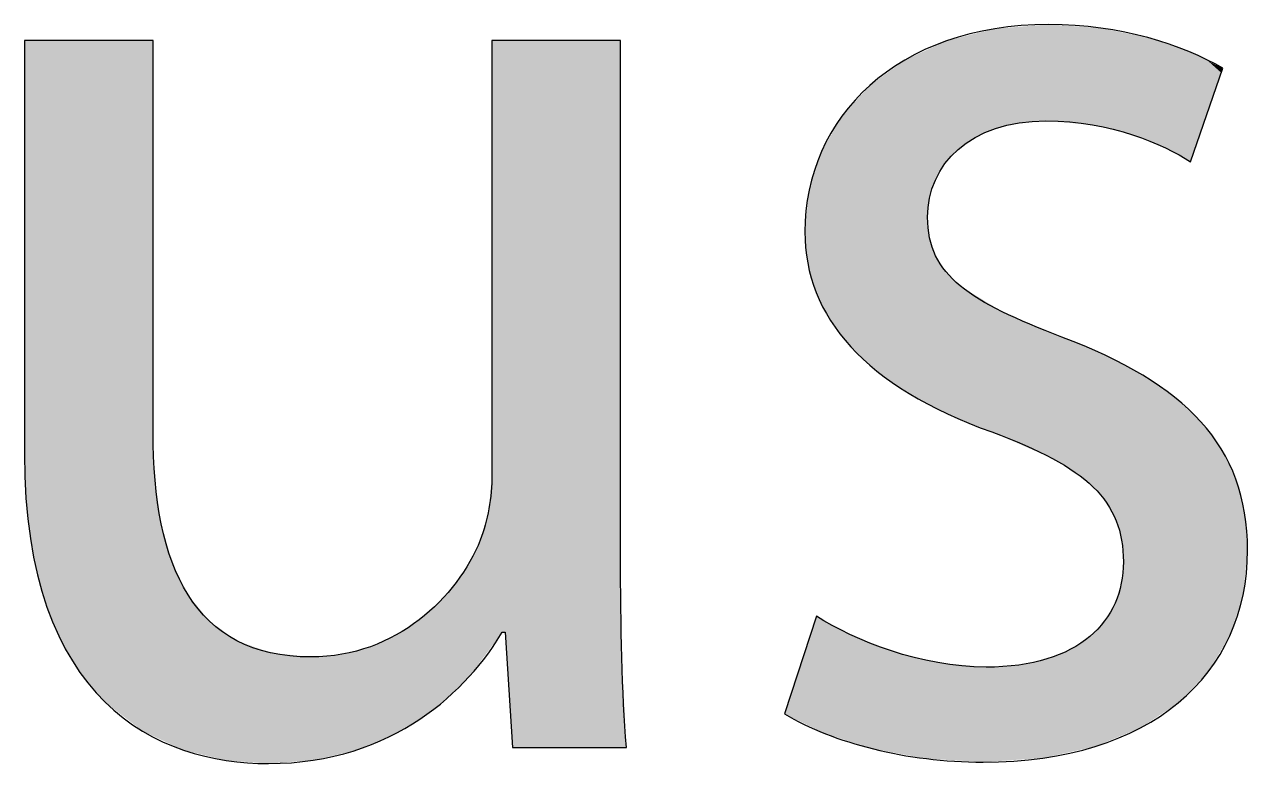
# Model space of a CAD drawing. Extents: x -102 to 434, y -1398 to -13.
# Drawn here: x -63.97 to -54.76, y -172.08 to -166.51 of the extents above; entities that cross this region are included whole.
import ezdxf

# ---------------------------------------------------------------- set-up
doc = ezdxf.new("R2010")
doc.units = 0
doc.layers.add('LAYER_1', color=7, linetype='CONTINUOUS')

# ---------------------------------------------------------------- blocks, each defined once
blk = doc.blocks.new('*U28')
at = {"layer": 'LAYER_1', "color": 250}
for points in [[(-63.9672, -169.7462), (-63.9672, -166.6341), (-63.9557, -170.0805)], [(-63.9557, -170.0805), (-63.9557, -166.6341), (-63.9225, -170.3832)], [(-63.9225, -170.3832), (-63.9225, -166.6341), (-63.8693, -170.6557)], [(-63.8693, -170.6557), (-63.8693, -166.6341), (-63.7977, -170.8993)], [(-63.7977, -170.8993), (-63.7977, -166.6341), (-63.7095, -171.1154)], [(-63.7095, -171.1154), (-63.7095, -166.6341), (-63.6064, -171.3055)], [(-63.6064, -171.3055), (-63.6064, -166.6341), (-63.4901, -171.471)], [(-63.4901, -171.471), (-63.4901, -166.6341), (-63.3623, -171.6131)], [(-63.3623, -171.6131), (-63.3623, -166.6341), (-63.079, -171.833)], [(-63.079, -171.833), (-63.079, -166.6341), (-62.9994, -171.8699)], [(-60.3489, -171.0879), (-60.3489, -166.6341), (-60.294, -171.9568)], [(-62.9994, -171.8699), (-62.9994, -169.5814), (-62.9845, -171.8768)], [(-62.9845, -171.8768), (-62.9845, -169.9446), (-62.9376, -171.8986)], [(-60.448, -171.1919), (-60.4713, -170.1601), (-60.448, -169.9002)], [(-60.4713, -171.2234), (-60.536, -170.3951), (-60.4713, -170.1601)], [(-62.9376, -171.8986), (-62.9376, -170.2728), (-62.8556, -171.9367)], [(-60.536, -171.3107), (-60.6147, -170.5561), (-60.536, -170.3951)], [(-62.8556, -171.9367), (-62.8556, -170.5618), (-62.7701, -171.9763)], [(-60.6196, -171.4235), (-60.7183, -170.7135), (-60.6196, -170.5635)], [(-60.6147, -171.4169), (-60.6196, -170.5635), (-60.6147, -170.5561)], [(-62.7701, -171.9763), (-62.7701, -170.7366), (-62.7355, -171.9847)], [(-60.7183, -171.52), (-60.7895, -170.7964), (-60.7183, -170.7135)], [(-62.7355, -171.9847), (-62.7355, -170.8076), (-62.5741, -172.0239)], [(-60.8459, -171.6327), (-60.9909, -170.9909), (-60.8459, -170.862)], [(-60.7895, -171.5896), (-60.8459, -170.862), (-60.7895, -170.7964)], [(-62.5741, -172.0239), (-62.5741, -171.0059), (-62.4495, -172.0542)], [(-60.9965, -171.7468), (-61.1693, -171.1097), (-60.9965, -170.9959)], [(-60.9909, -171.7437), (-60.9965, -170.9959), (-60.9909, -170.9909)], [(-62.4495, -172.0542), (-62.4495, -171.0948), (-62.3684, -172.0602)], [(-61.2248, -171.8776), (-61.3634, -171.1978), (-61.2248, -171.1349)], [(-61.1693, -171.8458), (-61.2248, -171.1349), (-61.1693, -171.1097)], [(-62.3684, -172.0602), (-62.3684, -171.1526), (-62.1306, -172.0777)], [(-61.4922, -171.9834), (-61.5778, -171.2548), (-61.4922, -171.232)], [(-61.3634, -171.9324), (-61.4922, -171.232), (-61.3634, -171.1978)], [(-61.7938, -172.0528), (-61.8117, -171.275), (-61.7938, -171.2734)], [(-61.5778, -172.0031), (-61.7938, -171.2734), (-61.5778, -171.2548)]]:
    blk.add_solid(points, dxfattribs=at)
at = {"layer": 'LAYER_1', "color": 250, "extrusion": (0, 0, -1)}
for points in [[(63.9557, -170.0805), (63.9672, -166.6341), (63.9557, -166.6341)], [(63.9225, -170.3832), (63.9557, -166.6341), (63.9225, -166.6341)], [(63.8693, -170.6557), (63.9225, -166.6341), (63.8693, -166.6341)], [(63.7977, -170.8993), (63.8693, -166.6341), (63.7977, -166.6341)], [(63.7095, -171.1154), (63.7977, -166.6341), (63.7095, -166.6341)], [(63.6064, -171.3055), (63.7095, -166.6341), (63.6064, -166.6341)], [(63.4901, -171.471), (63.6064, -166.6341), (63.4901, -166.6341)], [(63.3623, -171.6131), (63.4901, -166.6341), (63.3623, -166.6341)], [(63.079, -171.833), (63.3623, -166.6341), (63.079, -166.6341)], [(62.9994, -171.8699), (63.079, -166.6341), (62.9994, -166.6341)], [(60.448, -171.1919), (60.448, -166.6341), (60.371, -171.0879)], [(60.371, -171.0879), (60.448, -166.6341), (60.371, -166.6341)], [(60.371, -171.0879), (60.371, -166.6341), (60.3489, -171.0879)], [(60.3489, -171.0879), (60.371, -166.6341), (60.3489, -166.6341)], [(60.294, -171.9568), (60.3489, -166.6341), (60.294, -166.6341)], [(60.294, -171.9568), (60.294, -166.6341), (59.4803, -171.9568)], [(59.4803, -171.9568), (60.294, -166.6341), (59.4803, -166.6341)], [(62.9845, -171.8768), (62.9994, -169.5814), (62.9845, -169.9446)], [(62.9376, -171.8986), (62.9845, -169.9446), (62.9376, -170.2728)], [(60.4713, -171.2234), (60.4713, -170.1601), (60.448, -171.1919)], [(62.8556, -171.9367), (62.9376, -170.2728), (62.8556, -170.5618)], [(60.536, -171.3107), (60.536, -170.3951), (60.4713, -171.2234)], [(62.7701, -171.9763), (62.8556, -170.5618), (62.7701, -170.7366)], [(60.6196, -171.4235), (60.6196, -170.5635), (60.6147, -171.4169)], [(60.6147, -171.4169), (60.6147, -170.5561), (60.536, -171.3107)], [(59.4803, -171.9568), (59.4803, -170.5052), (59.4706, -171.9568)], [(59.4706, -171.9568), (59.4803, -170.5052), (59.4706, -171.2805)], [(62.7355, -171.9847), (62.7701, -170.7366), (62.7355, -170.8076)], [(60.7183, -171.52), (60.7183, -170.7135), (60.6196, -171.4235)], [(62.5741, -172.0239), (62.7355, -170.8076), (62.5741, -171.0059)], [(60.8459, -171.6327), (60.8459, -170.862), (60.7895, -171.5896)], [(60.7895, -171.5896), (60.7895, -170.7964), (60.7183, -171.52)], [(62.4495, -172.0542), (62.5741, -171.0059), (62.4495, -171.0948)], [(60.9965, -171.7468), (60.9965, -170.9959), (60.9909, -171.7437)], [(60.9909, -171.7437), (60.9909, -170.9909), (60.8459, -171.6327)], [(62.3684, -172.0602), (62.4495, -171.0948), (62.3684, -171.1526)], [(61.2248, -171.8776), (61.2248, -171.1349), (61.1693, -171.8458)], [(61.1693, -171.8458), (61.1693, -171.1097), (60.9965, -171.7468)], [(62.1306, -172.0777), (62.3684, -171.1526), (62.1306, -171.2382)], [(61.4922, -171.9834), (61.4922, -171.232), (61.3634, -171.9324)], [(61.3634, -171.9324), (61.3634, -171.1978), (61.2248, -171.8776)], [(62.1306, -172.0777), (62.1306, -171.2382), (62.1153, -172.0766)], [(62.1153, -172.0766), (62.1306, -171.2382), (62.1153, -171.2437)], [(62.1153, -172.0766), (62.1153, -171.2437), (61.8117, -172.0541)], [(61.8117, -172.0541), (62.1153, -171.2437), (61.8117, -171.275)], [(61.8117, -172.0541), (61.8117, -171.275), (61.7938, -172.0528)], [(61.7938, -172.0528), (61.7938, -171.2734), (61.5778, -172.0031)], [(61.5778, -172.0031), (61.5778, -171.2548), (61.4922, -171.9834)], [(59.4706, -171.9568), (59.4706, -171.2805), (59.4362, -171.9568)]]:
    blk.add_solid(points, dxfattribs=at)
blk = doc.blocks.new('*U29')
at = {"layer": 'LAYER_1', "color": 250}
for points in [[(-56.483, -167.2543), (-56.608, -166.5405), (-56.483, -166.5308)], [(-56.481, -167.2538), (-56.483, -166.5308), (-56.481, -166.5306)], [(-56.3028, -167.2407), (-56.481, -166.5306), (-56.3028, -166.5166)], [(-56.2786, -167.2389), (-56.3028, -166.5166), (-56.2786, -166.5147)], [(-56.2711, -167.2395), (-56.2786, -166.5147), (-56.2711, -166.5141)], [(-56.2786, -167.2389), (-56.2786, -166.5147), (-56.2711, -167.2395)], [(-56.2565, -167.2408), (-56.2711, -166.5141), (-56.2565, -166.513)], [(-56.2711, -167.2395), (-56.2711, -166.5141), (-56.2565, -167.2408)], [(-56.2565, -167.2408), (-56.2565, -166.513), (-56.2292, -167.2431)], [(-56.2292, -167.2431), (-56.2292, -166.5149), (-56.1576, -167.2491)], [(-56.1576, -167.2491), (-56.1576, -166.5198), (-56.0931, -167.2546)], [(-56.0931, -167.2546), (-56.0931, -166.5242), (-56.0581, -167.2575)], [(-56.0581, -167.2575), (-56.0581, -166.5266), (-55.9487, -167.2668)], [(-55.9487, -167.2668), (-55.9487, -166.5342), (-55.9291, -167.2685)], [(-55.9291, -167.2685), (-55.9291, -166.5355), (-55.9225, -167.2701)], [(-55.9225, -167.2701), (-55.9225, -166.536), (-55.9069, -167.274)], [(-55.9069, -167.274), (-55.9069, -166.537), (-55.8665, -167.284)], [(-56.9384, -167.4533), (-57.0206, -166.635), (-56.9384, -166.6143)], [(-56.9233, -167.4427), (-56.9384, -166.6143), (-56.9233, -166.6104)], [(-56.8117, -167.3641), (-56.9233, -166.6104), (-56.8117, -166.5823)], [(-56.7514, -167.3375), (-56.8117, -166.5823), (-56.7514, -166.567)], [(-56.7295, -167.3278), (-56.7514, -166.567), (-56.7295, -166.5615)], [(-56.6854, -167.3083), (-56.7295, -166.5615), (-56.6854, -166.5504)], [(-56.6638, -167.2987), (-56.6854, -166.5504), (-56.6638, -166.5449)], [(-56.659, -167.2966), (-56.6638, -166.5449), (-56.659, -166.5445)], [(-56.608, -167.2844), (-56.659, -166.5445), (-56.608, -166.5405)], [(-55.8665, -167.284), (-55.8665, -166.5398), (-55.8372, -167.2913)], [(-55.8372, -167.2913), (-55.8372, -166.5458), (-55.8324, -167.2924)], [(-55.8324, -167.2924), (-55.8324, -166.5468), (-55.8203, -167.2954)], [(-55.8203, -167.2954), (-55.8203, -166.5492), (-55.7582, -167.3108)], [(-55.7582, -167.3108), (-55.7582, -166.5618), (-55.7498, -167.3129)], [(-55.7498, -167.3129), (-55.7498, -166.5636), (-55.7112, -167.3225)], [(-55.7112, -167.3225), (-55.7112, -166.5714), (-55.7089, -167.3231)], [(-55.7089, -167.3231), (-55.7089, -166.5719), (-55.6957, -167.3264)], [(-55.6957, -167.3264), (-55.6957, -166.5746), (-55.627, -167.3434)], [(-55.627, -167.3434), (-55.627, -166.5885), (-55.5659, -167.3679)], [(-55.5659, -167.3679), (-55.5659, -166.601), (-55.5497, -167.3744)], [(-55.5497, -167.3744), (-55.5497, -166.6042), (-55.5115, -167.3897)], [(-55.5115, -167.3897), (-55.5115, -166.612), (-55.3786, -167.4431)], [(-57.1784, -169.3612), (-57.3091, -166.7666), (-57.1784, -166.7065)], [(-57.1693, -169.366), (-57.1784, -166.7065), (-57.1693, -166.7023)], [(-57.1784, -169.3612), (-57.1784, -166.7065), (-57.1693, -169.366)], [(-57.1545, -167.8199), (-57.1693, -166.7023), (-57.1545, -166.6955)], [(-57.1542, -167.8192), (-57.1545, -166.6955), (-57.1542, -166.6954)], [(-57.1105, -167.6843), (-57.1542, -166.6954), (-57.1105, -166.6753)], [(-57.1086, -167.6811), (-57.1105, -166.6753), (-57.1086, -166.6744)], [(-57.0928, -167.654), (-57.1086, -166.6744), (-57.0928, -166.6671)], [(-57.0383, -167.5611), (-57.0928, -166.6671), (-57.0383, -166.642)], [(-57.0319, -167.5542), (-57.0383, -166.642), (-57.0319, -166.6391)], [(-57.026, -167.5479), (-57.0319, -166.6391), (-57.026, -166.6364)], [(-57.0206, -167.5421), (-57.026, -166.6364), (-57.0206, -166.635)], [(-55.3786, -167.4431), (-55.3786, -166.6572), (-55.3098, -167.4809)], [(-55.3098, -167.4809), (-55.3098, -166.6806), (-55.2819, -167.4963)], [(-55.2819, -167.4963), (-55.2819, -166.69), (-55.2019, -167.5403)], [(-55.2019, -167.5403), (-55.2019, -166.7172), (-55.1899, -167.5469)], [(-57.3403, -169.2701), (-57.4416, -166.8545), (-57.3403, -166.7809)], [(-57.3091, -169.2918), (-57.3403, -166.7809), (-57.3091, -166.7666)], [(-57.3403, -169.2701), (-57.3403, -166.7809), (-57.3091, -169.2918)], [(-57.3091, -169.2918), (-57.3091, -166.7666), (-57.1784, -169.3612)], [(-54.9593, -166.8763), (-55.0573, -166.7888), (-54.9593, -166.8374)], [(-57.4416, -169.1995), (-57.5513, -166.9341), (-57.4416, -166.8545)], [(-57.4416, -169.1995), (-57.4416, -166.8545), (-57.3403, -169.2701)], [(-57.6037, -169.0741), (-57.7481, -167.1314), (-57.6037, -166.9722)], [(-57.5776, -169.0985), (-57.6037, -166.9722), (-57.5776, -166.9532)], [(-57.6037, -169.0741), (-57.6037, -166.9722), (-57.5776, -169.0985)], [(-57.5513, -169.123), (-57.5776, -166.9532), (-57.5513, -166.9341)], [(-57.5776, -169.0985), (-57.5776, -166.9532), (-57.5513, -169.123)], [(-57.5513, -169.123), (-57.5513, -166.9341), (-57.4416, -169.1995)], [(-57.7533, -168.9326), (-57.8136, -167.2036), (-57.7533, -167.1371)], [(-57.7481, -168.9394), (-57.7533, -167.1371), (-57.7481, -167.1314)], [(-57.7533, -168.9326), (-57.7533, -167.1371), (-57.7481, -168.9394)], [(-57.7481, -168.9394), (-57.7481, -167.1314), (-57.6037, -169.0741)], [(-57.8136, -168.8542), (-57.9, -167.353), (-57.8136, -167.2036)], [(-57.8136, -168.8542), (-57.8136, -167.2036), (-57.7533, -168.9326)], [(-57.9, -168.7418), (-57.9376, -167.418), (-57.9, -167.353)], [(-57.9, -168.7418), (-57.9, -167.353), (-57.8136, -168.8542)], [(-57.9376, -168.6683), (-57.967, -167.4688), (-57.9376, -167.418)], [(-57.9376, -168.6683), (-57.9376, -167.418), (-57.9, -168.7418)], [(-57.967, -168.6109), (-58.0052, -167.5877), (-57.967, -167.4688)], [(-57.967, -168.6109), (-57.967, -167.4688), (-57.9376, -168.6683)], [(-58.0077, -168.5313), (-58.0611, -167.7613), (-58.0077, -167.5954)], [(-58.0052, -168.5361), (-58.0077, -167.5954), (-58.0052, -167.5877)], [(-58.0077, -168.5313), (-58.0077, -167.5954), (-58.0052, -168.5361)], [(-58.0052, -168.5361), (-58.0052, -167.5877), (-57.967, -168.6109)], [(-58.0611, -168.3459), (-58.0719, -167.8667), (-58.0611, -167.7613)], [(-58.0611, -168.3459), (-58.0611, -167.7613), (-58.0077, -168.5313)], [(-58.0719, -168.3086), (-58.0931, -168.0747), (-58.0719, -167.8667)], [(-58.0719, -168.3086), (-58.0719, -167.8667), (-58.0611, -168.3459)], [(-57.1693, -169.366), (-57.1693, -167.9648), (-57.1545, -169.3739)], [(-57.1545, -169.3739), (-57.1545, -168.1165), (-57.1542, -169.374)], [(-57.1542, -169.374), (-57.1542, -168.119), (-57.1105, -169.3972)], [(-57.1105, -169.3972), (-57.1105, -168.2485), (-57.1086, -169.3982)], [(-57.1086, -169.3982), (-57.1086, -168.2541), (-57.0928, -169.4066)], [(-57.0928, -169.4066), (-57.0928, -168.2788), (-57.0383, -169.4356)], [(-57.0383, -169.4356), (-57.0383, -168.3638), (-57.0319, -169.439)], [(-57.0319, -169.439), (-57.0319, -168.3738), (-57.026, -169.4421)], [(-57.026, -169.4421), (-57.026, -168.3796), (-57.0206, -169.4449)], [(-57.0206, -169.4449), (-57.0206, -168.3849), (-56.9384, -169.4784)], [(-56.9384, -169.4784), (-56.9384, -168.4666), (-56.9233, -169.4846)], [(-56.9233, -169.4846), (-56.9233, -168.4816), (-56.8117, -169.53)], [(-56.8117, -169.53), (-56.8117, -168.5504), (-56.7514, -169.5545)], [(-56.7514, -169.5545), (-56.7514, -168.5876), (-56.7295, -169.5634)], [(-56.7295, -169.5634), (-56.7295, -168.6011), (-56.6854, -169.5814)], [(-56.6854, -169.5814), (-56.6854, -168.6284), (-56.6638, -169.5908)], [(-56.6638, -169.5908), (-56.6638, -168.6417), (-56.659, -169.5929)], [(-56.659, -169.5929), (-56.659, -168.6447), (-56.608, -169.6152)], [(-56.608, -169.6152), (-56.608, -168.6761), (-56.483, -169.6698)], [(-56.483, -169.6698), (-56.483, -168.729), (-56.481, -169.6707)], [(-56.481, -169.6707), (-56.481, -168.7298), (-56.3028, -169.7485)], [(-56.3028, -169.7485), (-56.3028, -168.8052), (-56.2786, -169.7591)], [(-56.2786, -169.7591), (-56.2786, -168.8154), (-56.2711, -169.7624)], [(-56.2711, -169.7624), (-56.2711, -168.8186), (-56.2565, -169.7687)], [(-56.2565, -169.7687), (-56.2565, -168.8247), (-56.2292, -169.7807)], [(-56.2292, -169.7807), (-56.2292, -168.8363), (-56.1576, -169.8244)], [(-56.1576, -169.8244), (-56.1576, -168.8665), (-56.0931, -169.8638)], [(-56.0931, -169.8638), (-56.0931, -168.8938), (-56.0581, -169.8852)], [(-56.0581, -169.8852), (-56.0581, -168.9086), (-55.9487, -169.975)], [(-55.9487, -169.975), (-55.9487, -168.9549), (-55.9291, -169.9911)], [(-55.9291, -169.9911), (-55.9291, -168.9632), (-55.9225, -169.9965)], [(-55.9225, -169.9965), (-55.9225, -168.966), (-55.9069, -170.0149)], [(-55.9069, -170.0149), (-55.9069, -168.9726), (-55.8665, -170.0625)], [(-55.8665, -170.0625), (-55.8665, -168.9897), (-55.8372, -170.0971)], [(-55.8372, -170.0971), (-55.8372, -169.002), (-55.8324, -170.1028)], [(-55.8324, -170.1028), (-55.8324, -169.0041), (-55.8203, -170.117)], [(-55.8203, -170.117), (-55.8203, -169.0105), (-55.7582, -170.2336)], [(-55.7582, -170.2336), (-55.7582, -169.0435), (-55.7498, -170.2494)], [(-55.7498, -170.2494), (-55.7498, -169.048), (-55.7112, -170.3878)], [(-55.7112, -170.3878), (-55.7112, -169.0686), (-55.7089, -170.3963)], [(-55.7089, -170.3963), (-55.7089, -169.0698), (-55.6957, -170.5601)], [(-55.6957, -171.8621), (-55.7089, -170.6963), (-55.6957, -170.5601)], [(-55.7112, -171.8685), (-55.7498, -170.8427), (-55.7112, -170.7205)], [(-55.7089, -171.8675), (-55.7112, -170.7205), (-55.7089, -170.6963)], [(-55.7498, -171.8843), (-55.7582, -170.8695), (-55.7498, -170.8427)], [(-55.7582, -171.8878), (-55.8203, -170.9753), (-55.7582, -170.8695)], [(-58.0077, -171.8195), (-58.0611, -171.1372), (-58.0077, -170.9745)], [(-58.0052, -171.8207), (-58.0077, -170.9745), (-58.0052, -170.967)], [(-58.0077, -171.8195), (-58.0077, -170.9745), (-58.0052, -171.8207)], [(-58.0052, -171.8207), (-58.0052, -170.967), (-57.967, -171.8391)], [(-57.967, -171.8391), (-57.967, -170.9881), (-57.9376, -171.8533)], [(-57.9376, -171.8533), (-57.9376, -171.0043), (-57.9, -171.8653)], [(-57.9, -171.8653), (-57.9, -171.0251), (-57.8136, -171.8927)], [(-55.8665, -171.9324), (-55.9069, -171.0772), (-55.8665, -171.0348)], [(-55.8372, -171.9203), (-55.8665, -171.0348), (-55.8372, -171.004)], [(-55.8324, -171.9183), (-55.8372, -171.004), (-55.8324, -170.9958)], [(-55.8203, -171.9134), (-55.8324, -170.9958), (-55.8203, -170.9753)], [(-58.0611, -171.7937), (-58.0719, -171.17), (-58.0611, -171.1372)], [(-58.0611, -171.7937), (-58.0611, -171.1372), (-58.0077, -171.8195)], [(-57.8136, -171.8927), (-57.8136, -171.0728), (-57.7533, -171.9119)], [(-57.7533, -171.9119), (-57.7533, -171.106), (-57.7481, -171.9135)], [(-57.7481, -171.9135), (-57.7481, -171.1081), (-57.6037, -171.9594)], [(-55.9487, -171.9582), (-56.0581, -171.1941), (-55.9487, -171.121)], [(-55.9291, -171.9539), (-55.9487, -171.121), (-55.9291, -171.1005)], [(-55.9225, -171.9524), (-55.9291, -171.1005), (-55.9225, -171.0935)], [(-55.9069, -171.949), (-55.9225, -171.0935), (-55.9069, -171.0772)], [(-58.0719, -171.7885), (-58.0931, -171.2347), (-58.0719, -171.17)], [(-58.0719, -171.7885), (-58.0719, -171.17), (-58.0611, -171.7937)], [(-57.6037, -171.9594), (-57.6037, -171.1653), (-57.5776, -171.9677)], [(-57.5776, -171.9677), (-57.5776, -171.1757), (-57.5513, -171.9725)], [(-57.5513, -171.9725), (-57.5513, -171.1861), (-57.4416, -171.9926)], [(-57.4416, -171.9926), (-57.4416, -171.2296), (-57.3403, -172.0112)], [(-56.0931, -171.9902), (-56.1576, -171.2438), (-56.0931, -171.2174)], [(-56.0581, -171.9824), (-56.0931, -171.2174), (-56.0581, -171.1941)], [(-58.0931, -171.7782), (-58.2471, -171.7039), (-58.0931, -171.2347)], [(-58.0931, -171.7782), (-58.0931, -171.2347), (-58.0719, -171.7885)], [(-57.3403, -172.0112), (-57.3403, -171.2553), (-57.3091, -172.0169)], [(-57.3091, -172.0169), (-57.3091, -171.2632), (-57.1784, -172.0409)], [(-57.1784, -172.0409), (-57.1784, -171.2964), (-57.1693, -172.0414)], [(-57.1693, -172.0414), (-57.1693, -171.2987), (-57.1545, -172.0423)], [(-57.1545, -172.0423), (-57.1545, -171.3025), (-57.1542, -172.0424)], [(-57.1542, -172.0424), (-57.1542, -171.3025), (-57.1105, -172.045)], [(-57.1105, -172.045), (-57.1105, -171.3136), (-57.1086, -172.0451)], [(-57.1086, -172.0451), (-57.1086, -171.3141), (-57.0928, -172.0461)], [(-57.0928, -172.0461), (-57.0928, -171.3181), (-57.0383, -172.0494)], [(-57.0383, -172.0494), (-57.0383, -171.3232), (-57.0319, -172.0497)], [(-57.0319, -172.0497), (-57.0319, -171.3238), (-57.026, -172.0501)], [(-57.026, -172.0501), (-57.026, -171.3243), (-57.0206, -172.0504)], [(-57.0206, -172.0504), (-57.0206, -171.3248), (-56.9384, -172.0554)], [(-56.3028, -172.0365), (-56.481, -171.3356), (-56.3028, -171.297)], [(-56.2786, -172.0311), (-56.3028, -171.297), (-56.2786, -171.2918)], [(-56.2711, -172.0295), (-56.2786, -171.2918), (-56.2711, -171.2901)], [(-56.2565, -172.0263), (-56.2711, -171.2901), (-56.2565, -171.2842)], [(-56.2292, -172.0202), (-56.2565, -171.2842), (-56.2292, -171.273)], [(-56.1576, -172.0044), (-56.2292, -171.273), (-56.1576, -171.2438)], [(-56.9384, -172.0554), (-56.9384, -171.3325), (-56.9233, -172.0563)], [(-56.9233, -172.0563), (-56.9233, -171.3339), (-56.8117, -172.063)], [(-56.8117, -172.063), (-56.8117, -171.3443), (-56.7514, -172.0667)], [(-56.6854, -172.0622), (-56.7295, -171.352), (-56.6854, -171.3491)], [(-56.6638, -172.0608), (-56.6854, -171.3491), (-56.6638, -171.3477)], [(-56.659, -172.0605), (-56.6638, -171.3477), (-56.659, -171.3474)], [(-56.608, -172.057), (-56.659, -171.3474), (-56.608, -171.3441)], [(-56.483, -172.0486), (-56.608, -171.3441), (-56.483, -171.336)], [(-56.481, -172.0485), (-56.483, -171.336), (-56.481, -171.3356)]]:
    blk.add_solid(points, dxfattribs=at)
at = {"layer": 'LAYER_1', "color": 250, "extrusion": (0, 0, -1)}
for points in [[(56.483, -167.2543), (56.483, -166.5308), (56.481, -167.2538)], [(56.481, -167.2538), (56.481, -166.5306), (56.3028, -167.2407)], [(56.3028, -167.2407), (56.3028, -166.5166), (56.2786, -167.2389)], [(56.2292, -167.2431), (56.2565, -166.513), (56.2292, -166.5149)], [(56.1576, -167.2491), (56.2292, -166.5149), (56.1576, -166.5198)], [(56.0931, -167.2546), (56.1576, -166.5198), (56.0931, -166.5242)], [(56.0581, -167.2575), (56.0931, -166.5242), (56.0581, -166.5266)], [(55.9487, -167.2668), (56.0581, -166.5266), (55.9487, -166.5342)], [(55.9291, -167.2685), (55.9487, -166.5342), (55.9291, -166.5355)], [(55.9225, -167.2701), (55.9291, -166.5355), (55.9225, -166.536)], [(55.9069, -167.274), (55.9225, -166.536), (55.9069, -166.537)], [(55.8665, -167.284), (55.9069, -166.537), (55.8665, -166.5398)], [(56.9384, -167.4533), (56.9384, -166.6143), (56.9233, -167.4427)], [(56.9233, -167.4427), (56.9233, -166.6104), (56.8117, -167.3641)], [(56.8117, -167.3641), (56.8117, -166.5823), (56.7514, -167.3375)], [(56.7514, -167.3375), (56.7514, -166.567), (56.7295, -167.3278)], [(56.7295, -167.3278), (56.7295, -166.5615), (56.6854, -167.3083)], [(56.6854, -167.3083), (56.6854, -166.5504), (56.6638, -167.2987)], [(56.6638, -167.2987), (56.6638, -166.5449), (56.659, -167.2966)], [(56.659, -167.2966), (56.659, -166.5445), (56.608, -167.2844)], [(56.608, -167.2844), (56.608, -166.5405), (56.483, -167.2543)], [(55.8372, -167.2913), (55.8665, -166.5398), (55.8372, -166.5458)], [(55.8324, -167.2924), (55.8372, -166.5458), (55.8324, -166.5468)], [(55.8203, -167.2954), (55.8324, -166.5468), (55.8203, -166.5492)], [(55.7582, -167.3108), (55.8203, -166.5492), (55.7582, -166.5618)], [(55.7498, -167.3129), (55.7582, -166.5618), (55.7498, -166.5636)], [(55.7112, -167.3225), (55.7498, -166.5636), (55.7112, -166.5714)], [(55.7089, -167.3231), (55.7112, -166.5714), (55.7089, -166.5719)], [(55.6957, -167.3264), (55.7089, -166.5719), (55.6957, -166.5746)], [(55.627, -167.3434), (55.6957, -166.5746), (55.627, -166.5885)], [(55.5659, -167.3679), (55.627, -166.5885), (55.5659, -166.601)], [(55.5497, -167.3744), (55.5659, -166.601), (55.5497, -166.6042)], [(55.5115, -167.3897), (55.5497, -166.6042), (55.5115, -166.612)], [(55.3786, -167.4431), (55.5115, -166.612), (55.3786, -166.6572)], [(57.1693, -167.9648), (57.1693, -166.7023), (57.1545, -167.8199)], [(57.1545, -167.8199), (57.1545, -166.6955), (57.1542, -167.8192)], [(57.1542, -167.8192), (57.1542, -166.6954), (57.1105, -167.6843)], [(57.1105, -167.6843), (57.1105, -166.6753), (57.1086, -167.6811)], [(57.1086, -167.6811), (57.1086, -166.6744), (57.0928, -167.654)], [(57.0928, -167.654), (57.0928, -166.6671), (57.0383, -167.5611)], [(57.0383, -167.5611), (57.0383, -166.642), (57.0319, -167.5542)], [(57.0319, -167.5542), (57.0319, -166.6391), (57.026, -167.5479)], [(57.026, -167.5479), (57.026, -166.6364), (57.0206, -167.5421)], [(57.0206, -167.5421), (57.0206, -166.635), (56.9384, -167.4533)], [(55.3098, -167.4809), (55.3786, -166.6572), (55.3098, -166.6806)], [(55.2819, -167.4963), (55.3098, -166.6806), (55.2819, -166.69)], [(55.2019, -167.5403), (55.2819, -166.69), (55.2019, -166.7172)], [(55.1899, -167.5469), (55.2019, -166.7172), (55.1899, -166.7231)], [(55.1899, -167.5469), (55.1899, -166.7231), (55.1129, -167.3229)], [(55.1129, -167.3229), (55.1899, -166.7231), (55.1129, -166.7613)], [(55.1129, -167.3229), (55.1129, -166.7613), (55.0573, -167.1612)], [(55.0573, -167.1612), (55.1129, -166.7613), (55.0573, -166.7888)], [(55.0573, -167.1612), (55.0573, -166.7888), (54.9593, -166.8763)], [(54.9593, -166.8763), (54.9593, -166.8374), (54.9479, -166.843)], [(57.1545, -169.3739), (57.1693, -167.9648), (57.1545, -168.1165)], [(57.1542, -169.374), (57.1545, -168.1165), (57.1542, -168.119)], [(57.1105, -169.3972), (57.1542, -168.119), (57.1105, -168.2485)], [(57.1086, -169.3982), (57.1105, -168.2485), (57.1086, -168.2541)], [(57.0928, -169.4066), (57.1086, -168.2541), (57.0928, -168.2788)], [(57.0383, -169.4356), (57.0928, -168.2788), (57.0383, -168.3638)], [(57.0319, -169.439), (57.0383, -168.3638), (57.0319, -168.3738)], [(57.026, -169.4421), (57.0319, -168.3738), (57.026, -168.3796)], [(57.0206, -169.4449), (57.026, -168.3796), (57.0206, -168.3849)], [(56.9384, -169.4784), (57.0206, -168.3849), (56.9384, -168.4666)], [(56.9233, -169.4846), (56.9384, -168.4666), (56.9233, -168.4816)], [(56.8117, -169.53), (56.9233, -168.4816), (56.8117, -168.5504)], [(56.7514, -169.5545), (56.8117, -168.5504), (56.7514, -168.5876)], [(56.7295, -169.5634), (56.7514, -168.5876), (56.7295, -168.6011)], [(56.6854, -169.5814), (56.7295, -168.6011), (56.6854, -168.6284)], [(56.6638, -169.5908), (56.6854, -168.6284), (56.6638, -168.6417)], [(56.659, -169.5929), (56.6638, -168.6417), (56.659, -168.6447)], [(56.608, -169.6152), (56.659, -168.6447), (56.608, -168.6761)], [(56.483, -169.6698), (56.608, -168.6761), (56.483, -168.729)], [(56.481, -169.6707), (56.483, -168.729), (56.481, -168.7298)], [(56.3028, -169.7485), (56.481, -168.7298), (56.3028, -168.8052)], [(56.2786, -169.7591), (56.3028, -168.8052), (56.2786, -168.8154)], [(56.2711, -169.7624), (56.2786, -168.8154), (56.2711, -168.8186)], [(56.2565, -169.7687), (56.2711, -168.8186), (56.2565, -168.8247)], [(56.2292, -169.7807), (56.2565, -168.8247), (56.2292, -168.8363)], [(56.1576, -169.8244), (56.2292, -168.8363), (56.1576, -168.8665)], [(56.0931, -169.8638), (56.1576, -168.8665), (56.0931, -168.8938)], [(56.0581, -169.8852), (56.0931, -168.8938), (56.0581, -168.9086)], [(55.9487, -169.975), (56.0581, -168.9086), (55.9487, -168.9549)], [(55.9291, -169.9911), (55.9487, -168.9549), (55.9291, -168.9632)], [(55.9225, -169.9965), (55.9291, -168.9632), (55.9225, -168.966)], [(55.9069, -170.0149), (55.9225, -168.966), (55.9069, -168.9726)], [(55.8665, -170.0625), (55.9069, -168.9726), (55.8665, -168.9897)], [(55.8372, -170.0971), (55.8665, -168.9897), (55.8372, -169.002)], [(55.8324, -170.1028), (55.8372, -169.002), (55.8324, -169.0041)], [(55.8203, -170.117), (55.8324, -169.0041), (55.8203, -169.0105)], [(55.7582, -170.2336), (55.8203, -169.0105), (55.7582, -169.0435)], [(55.7498, -170.2494), (55.7582, -169.0435), (55.7498, -169.048)], [(55.7112, -170.3878), (55.7498, -169.048), (55.7112, -169.0686)], [(55.7089, -170.3963), (55.7112, -169.0686), (55.7089, -169.0698)], [(55.6957, -170.5601), (55.7089, -169.0698), (55.6957, -169.0768)], [(55.6957, -171.8621), (55.6957, -169.0768), (55.627, -171.8338)], [(55.627, -171.8338), (55.6957, -169.0768), (55.627, -169.1134)], [(55.627, -171.8338), (55.627, -169.1134), (55.5659, -171.8086)], [(55.5659, -171.8086), (55.627, -169.1134), (55.5659, -169.1459)], [(55.5659, -171.8086), (55.5659, -169.1459), (55.5497, -171.7979)], [(55.5497, -171.7979), (55.5659, -169.1459), (55.5497, -169.1545)], [(55.5497, -171.7979), (55.5497, -169.1545), (55.5115, -171.7725)], [(55.5115, -171.7725), (55.5497, -169.1545), (55.5115, -169.1809)], [(55.5115, -171.7725), (55.5115, -169.1809), (55.3786, -171.6842)], [(55.3786, -171.6842), (55.5115, -169.1809), (55.3786, -169.2728)], [(55.3786, -171.6842), (55.3786, -169.2728), (55.3098, -171.6384)], [(55.3098, -171.6384), (55.3786, -169.2728), (55.3098, -169.3204)], [(55.3098, -171.6384), (55.3098, -169.3204), (55.2819, -171.62)], [(55.2819, -171.62), (55.3098, -169.3204), (55.2819, -169.3464)], [(55.2819, -171.62), (55.2819, -169.3464), (55.2019, -171.5371)], [(55.2019, -171.5371), (55.2819, -169.3464), (55.2019, -169.4212)], [(55.2019, -171.5371), (55.2019, -169.4212), (55.1899, -171.5247)], [(55.1899, -171.5247), (55.2019, -169.4212), (55.1899, -169.4324)], [(55.1899, -171.5247), (55.1899, -169.4324), (55.1129, -171.445)], [(55.1129, -171.445), (55.1899, -169.4324), (55.1129, -169.5043)], [(55.1129, -171.445), (55.1129, -169.5043), (55.0573, -171.3875)], [(55.0573, -171.3875), (55.1129, -169.5043), (55.0573, -169.5784)], [(55.0573, -171.3875), (55.0573, -169.5784), (54.9593, -171.2242)], [(54.9593, -171.2242), (55.0573, -169.5784), (54.9593, -169.7089)], [(54.9593, -171.2242), (54.9593, -169.7089), (54.9479, -171.2052)], [(54.9479, -171.2052), (54.9593, -169.7089), (54.9479, -169.7326)], [(54.9479, -171.2052), (54.9479, -169.7326), (54.8942, -171.1156)], [(54.8942, -171.1156), (54.9479, -169.7326), (54.8942, -169.8438)], [(54.8942, -171.1156), (54.8942, -169.8438), (54.8493, -170.9775)], [(54.8493, -170.9775), (54.8942, -169.8438), (54.8493, -169.9367)], [(54.8493, -170.9775), (54.8493, -169.9367), (54.7947, -170.809)], [(54.7947, -170.809), (54.8493, -169.9367), (54.7947, -170.146)], [(54.7947, -170.809), (54.7947, -170.146), (54.7831, -170.6936)], [(54.7831, -170.6936), (54.7947, -170.146), (54.7831, -170.1902)], [(54.7831, -170.6936), (54.7831, -170.1902), (54.761, -170.4721)], [(55.7112, -171.8685), (55.7112, -170.7205), (55.7089, -171.8675)], [(55.7089, -171.8675), (55.7089, -170.6963), (55.6957, -171.8621)], [(55.7498, -171.8843), (55.7498, -170.8427), (55.7112, -171.8685)], [(55.7582, -171.8878), (55.7582, -170.8695), (55.7498, -171.8843)], [(57.967, -171.8391), (58.0052, -170.967), (57.967, -170.9881)], [(57.9376, -171.8533), (57.967, -170.9881), (57.9376, -171.0043)], [(57.9, -171.8653), (57.9376, -171.0043), (57.9, -171.0251)], [(57.8136, -171.8927), (57.9, -171.0251), (57.8136, -171.0728)], [(55.8665, -171.9324), (55.8665, -171.0348), (55.8372, -171.9203)], [(55.8372, -171.9203), (55.8372, -171.004), (55.8324, -171.9183)], [(55.8324, -171.9183), (55.8324, -170.9958), (55.8203, -171.9134)], [(55.8203, -171.9134), (55.8203, -170.9753), (55.7582, -171.8878)], [(57.7533, -171.9119), (57.8136, -171.0728), (57.7533, -171.106)], [(57.7481, -171.9135), (57.7533, -171.106), (57.7481, -171.1081)], [(57.6037, -171.9594), (57.7481, -171.1081), (57.6037, -171.1653)], [(55.9487, -171.9582), (55.9487, -171.121), (55.9291, -171.9539)], [(55.9291, -171.9539), (55.9291, -171.1005), (55.9225, -171.9524)], [(55.9225, -171.9524), (55.9225, -171.0935), (55.9069, -171.949)], [(55.9069, -171.949), (55.9069, -171.0772), (55.8665, -171.9324)], [(57.5776, -171.9677), (57.6037, -171.1653), (57.5776, -171.1757)], [(57.5513, -171.9725), (57.5776, -171.1757), (57.5513, -171.1861)], [(57.4416, -171.9926), (57.5513, -171.1861), (57.4416, -171.2296)], [(57.3403, -172.0112), (57.4416, -171.2296), (57.3403, -171.2553)], [(56.0931, -171.9902), (56.0931, -171.2174), (56.0581, -171.9824)], [(56.0581, -171.9824), (56.0581, -171.1941), (55.9487, -171.9582)], [(57.3091, -172.0169), (57.3403, -171.2553), (57.3091, -171.2632)], [(57.1784, -172.0409), (57.3091, -171.2632), (57.1784, -171.2964)], [(57.1693, -172.0414), (57.1784, -171.2964), (57.1693, -171.2987)], [(57.1545, -172.0423), (57.1693, -171.2987), (57.1545, -171.3025)], [(57.1542, -172.0424), (57.1545, -171.3025), (57.1542, -171.3025)], [(57.1105, -172.045), (57.1542, -171.3025), (57.1105, -171.3136)], [(57.1086, -172.0451), (57.1105, -171.3136), (57.1086, -171.3141)], [(57.0928, -172.0461), (57.1086, -171.3141), (57.0928, -171.3181)], [(57.0383, -172.0494), (57.0928, -171.3181), (57.0383, -171.3232)], [(57.0319, -172.0497), (57.0383, -171.3232), (57.0319, -171.3238)], [(57.026, -172.0501), (57.0319, -171.3238), (57.026, -171.3243)], [(57.0206, -172.0504), (57.026, -171.3243), (57.0206, -171.3248)], [(56.9384, -172.0554), (57.0206, -171.3248), (56.9384, -171.3325)], [(56.3028, -172.0365), (56.3028, -171.297), (56.2786, -172.0311)], [(56.2786, -172.0311), (56.2786, -171.2918), (56.2711, -172.0295)], [(56.2711, -172.0295), (56.2711, -171.2901), (56.2565, -172.0263)], [(56.2565, -172.0263), (56.2565, -171.2842), (56.2292, -172.0202)], [(56.2292, -172.0202), (56.2292, -171.273), (56.1576, -172.0044)], [(56.1576, -172.0044), (56.1576, -171.2438), (56.0931, -171.9902)], [(56.9233, -172.0563), (56.9384, -171.3325), (56.9233, -171.3339)], [(56.8117, -172.063), (56.9233, -171.3339), (56.8117, -171.3443)], [(56.7514, -172.0667), (56.8117, -171.3443), (56.7514, -171.3499)], [(56.7514, -172.0667), (56.7514, -171.3499), (56.7295, -172.0652)], [(56.7295, -172.0652), (56.7514, -171.3499), (56.7295, -171.352)], [(56.7295, -172.0652), (56.7295, -171.352), (56.6854, -172.0622)], [(56.6854, -172.0622), (56.6854, -171.3491), (56.6638, -172.0608)], [(56.6638, -172.0608), (56.6638, -171.3477), (56.659, -172.0605)], [(56.659, -172.0605), (56.659, -171.3474), (56.608, -172.057)], [(56.608, -172.057), (56.608, -171.3441), (56.483, -172.0486)], [(56.483, -172.0486), (56.483, -171.336), (56.481, -172.0485)], [(56.481, -172.0485), (56.481, -171.3356), (56.3028, -172.0365)]]:
    blk.add_solid(points, dxfattribs=at)
blk = doc.blocks.new('BLOCK_3')
at = {"layer": 'LAYER_1'}
for points, knots in [([(-58.0052, -170.967), (-57.7193, -171.1539), (-57.2134, -171.352), (-56.7295, -171.352), (-56.0257, -171.352), (-55.6957, -171.0001), (-55.6957, -170.5601), (-55.6957, -170.0981), (-55.9706, -169.8453), (-56.6854, -169.5814), (-57.6423, -169.2405), (-58.0931, -168.7125), (-58.0931, -168.0747), (-58.0931, -167.2168), (-57.4003, -166.513), (-56.2565, -166.513), (-55.7177, -166.513), (-55.2449, -166.667), (-54.9479, -166.843), (-54.9479, -166.843), (-55.1899, -167.5469), (-55.1899, -167.5469), (-55.3989, -167.4149), (-55.7837, -167.2389), (-56.2786, -167.2389), (-56.8504, -167.2389), (-57.1693, -167.5688), (-57.1693, -167.9648), (-57.1693, -168.4045), (-56.8504, -168.6026), (-56.1576, -168.8665), (-55.2338, -169.2184), (-54.761, -169.6803), (-54.761, -170.4721), (-54.761, -171.4069), (-55.4867, -172.0667), (-56.7514, -172.0667), (-57.3343, -172.0667), (-57.8731, -171.9237), (-58.2471, -171.7039), (-58.2471, -171.7039), (-58.0052, -170.967), (-58.0052, -170.967)], [0, 0, 0, 0, 1, 1, 1, 2, 2, 2, 3, 3, 3, 4, 4, 4, 5, 5, 5, 6, 6, 6, 7, 7, 7, 8, 8, 8, 9, 9, 9, 10, 10, 10, 11, 11, 11, 12, 12, 12, 13, 13, 13, 14, 14, 14, 14]), ([(-59.4803, -170.5052), (-59.4803, -171.055), (-59.4692, -171.5389), (-59.4362, -171.9568), (-59.4362, -171.9568), (-60.294, -171.9568), (-60.294, -171.9568), (-60.294, -171.9568), (-60.3489, -171.0879), (-60.3489, -171.0879), (-60.3489, -171.0879), (-60.371, -171.0879), (-60.371, -171.0879), (-60.6239, -171.5168), (-61.1847, -172.0777), (-62.1306, -172.0777), (-62.9664, -172.0777), (-63.9672, -171.6159), (-63.9672, -169.7462), (-63.9672, -169.7462), (-63.9672, -166.6341), (-63.9672, -166.6341), (-63.9672, -166.6341), (-62.9994, -166.6341), (-62.9994, -166.6341), (-62.9994, -166.6341), (-62.9994, -169.5814), (-62.9994, -169.5814), (-62.9994, -170.593), (-62.6914, -171.275), (-61.8117, -171.275), (-61.1628, -171.275), (-60.7119, -170.824), (-60.536, -170.3951), (-60.4809, -170.2521), (-60.448, -170.0763), (-60.448, -169.9002), (-60.448, -169.9002), (-60.448, -166.6341), (-60.448, -166.6341), (-60.448, -166.6341), (-59.4803, -166.6341), (-59.4803, -166.6341), (-59.4803, -166.6341), (-59.4803, -170.5052), (-59.4803, -170.5052)], [0, 0, 0, 0, 1, 1, 1, 2, 2, 2, 3, 3, 3, 4, 4, 4, 5, 5, 5, 6, 6, 6, 7, 7, 7, 8, 8, 8, 9, 9, 9, 10, 10, 10, 11, 11, 11, 12, 12, 12, 13, 13, 13, 14, 14, 14, 15, 15, 15, 15])]:
    blk.add_open_spline(points, degree=3, knots=knots, dxfattribs=at)
at = {"layer": 'LAYER_1', "color": 250}
for name in ['*U29', '*U28']:
    blk.add_blockref(name, (0, 0), dxfattribs=at)

msp = doc.modelspace()

# ---------------------------------------------------------------- block references
at = {"layer": 'LAYER_1'}
msp.add_blockref('BLOCK_3', (0, 0), dxfattribs=at)

doc.saveas('drawing.dxf')
